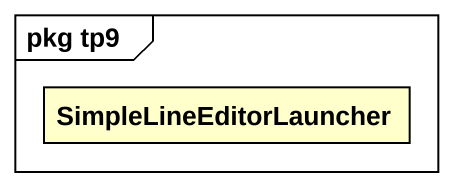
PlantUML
@startuml
mainframe pkg tp9
hide circle
hide empty members
class SimpleLineEditorLauncher
@enduml
